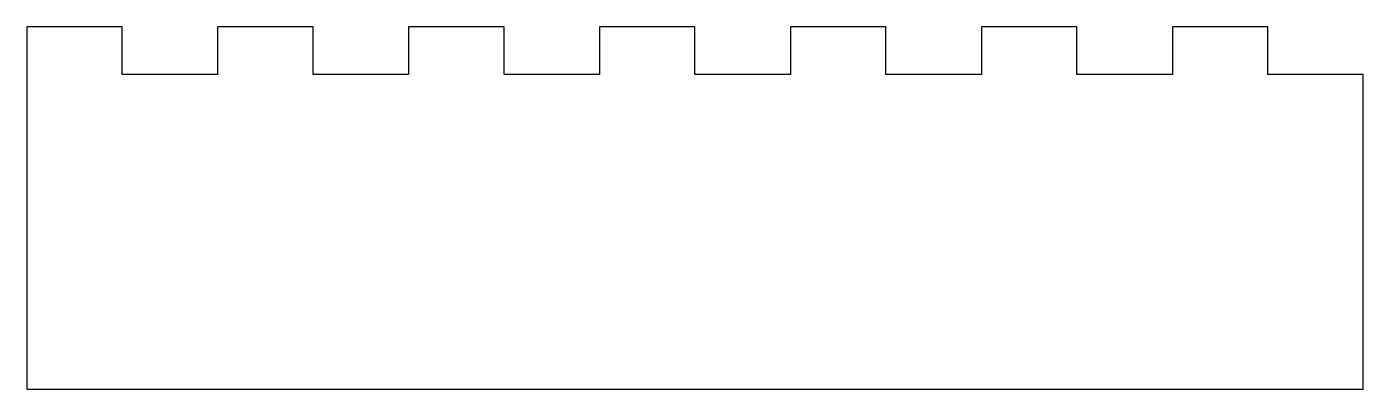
# Model space of a CAD drawing. Header units: millimetres. Extents: x 70 to 210, y -16 to 22.
import ezdxf

# ---------------------------------------------------------------- set-up
doc = ezdxf.new("R2010")
doc.units = ezdxf.units.MM
doc.layers.get('0').update_dxf_attribs({"linetype": 'CONTINUOUS'})

msp = doc.modelspace()

# ---------------------------------------------------------------- linework, layer by layer
msp.add_lwpolyline([(70, -16), (210, -16), (210, 17), (200, 17), (200, 22), (190, 22), (190, 17), (180, 17), (180, 22), (170, 22), (170, 17), (160, 17), (160, 22), (150, 22), (150, 17), (140, 17), (140, 22), (130, 22), (130, 17), (120, 17), (120, 22), (110, 22), (110, 17), (100, 17), (100, 22), (90, 22), (90, 17), (80, 17), (80, 22), (70, 22)], close=True)

doc.saveas('drawing.dxf')
